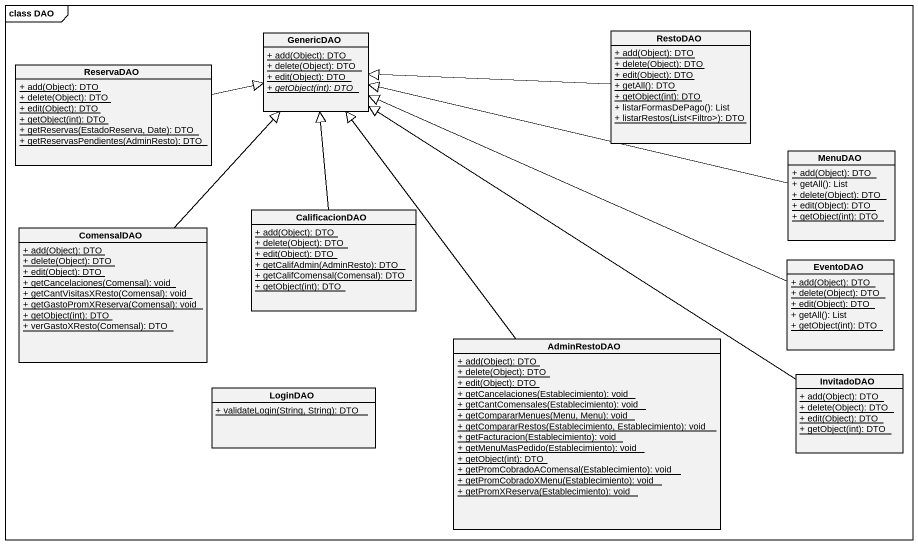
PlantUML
@startuml
mainframe class DAO
hide circle
hide empty members
skinparam classAttributeIconSize 0
class GenericDAO {
  {static} + add(Object): DTO
  {static} + delete(Object): DTO
  {static} + edit(Object): DTO
  {static} {abstract} + getObject(int): DTO
}
class RestoDAO {
  {static} + add(Object): DTO
  {static} + delete(Object): DTO
  {static} + edit(Object): DTO
  {static} + getAll(): DTO
  {static} + getObject(int): DTO
  + listarFormasDePago(): List
  {static} + listarRestos(List<Filtro>): DTO
}
class ReservaDAO {
  {static} + add(Object): DTO
  {static} + delete(Object): DTO
  {static} + edit(Object): DTO
  {static} + getObject(int): DTO
  {static} + getReservas(EstadoReserva, Date): DTO
  {static} + getReservasPendientes(AdminResto): DTO
}
class MenuDAO {
  {static} + add(Object): DTO
  + getAll(): List
  {static} + delete(Object): DTO
  {static} + edit(Object): DTO
  {static} + getObject(int): DTO
}
class CalificacionDAO {
  {static} + add(Object): DTO
  {static} + delete(Object): DTO
  {static} + edit(Object): DTO
  {static} + getCalifAdmin(AdminResto): DTO
  {static} + getCalifComensal(Comensal): DTO
  {static} + getObject(int): DTO
}
class ComensalDAO {
  {static} + add(Object): DTO
  {static} + delete(Object): DTO
  {static} + edit(Object): DTO
  {static} + getCancelaciones(Comensal): void
  {static} + getCantVisitasXResto(Comensal): void
  {static} + getGastoPromXReserva(Comensal): void
  {static} + getObject(int): DTO
  {static} + verGastoXResto(Comensal): DTO
}
class EventoDAO {
  {static} + add(Object): DTO
  {static} + delete(Object): DTO
  {static} + edit(Object): DTO
  + getAll(): List
  {static} + getObject(int): DTO
}
class AdminRestoDAO {
  {static} + add(Object): DTO
  {static} + delete(Object): DTO
  {static} + edit(Object): DTO
  {static} + getCancelaciones(Establecimiento): void
  {static} + getCantComensales(Establecimiento): void
  {static} + getCompararMenues(Menu, Menu): void
  {static} + getCompararRestos(Establecimiento, Establecimiento): void
  {static} + getFacturacion(Establecimiento): void
  {static} + getMenuMasPedido(Establecimiento): void
  {static} + getObject(int): DTO
  {static} + getPromCobradoAComensal(Establecimiento): void
  {static} + getPromCobradoXMenu(Establecimiento): void
  {static} + getPromXReserva(Establecimiento): void
}
class LoginDAO {
  {static} + validateLogin(String, String): DTO
}
class InvitadoDAO {
  {static} + add(Object): DTO
  {static} + delete(Object): DTO
  {static} + edit(Object): DTO
  {static} + getObject(int): DTO
}
RestoDAO -left-|> GenericDAO
ReservaDAO -right-|> GenericDAO
MenuDAO -left-|> GenericDAO
CalificacionDAO -up-|> GenericDAO
ComensalDAO -up-|> GenericDAO
EventoDAO -left-|> GenericDAO
AdminRestoDAO -up-|> GenericDAO
InvitadoDAO -up-|> GenericDAO
@enduml
